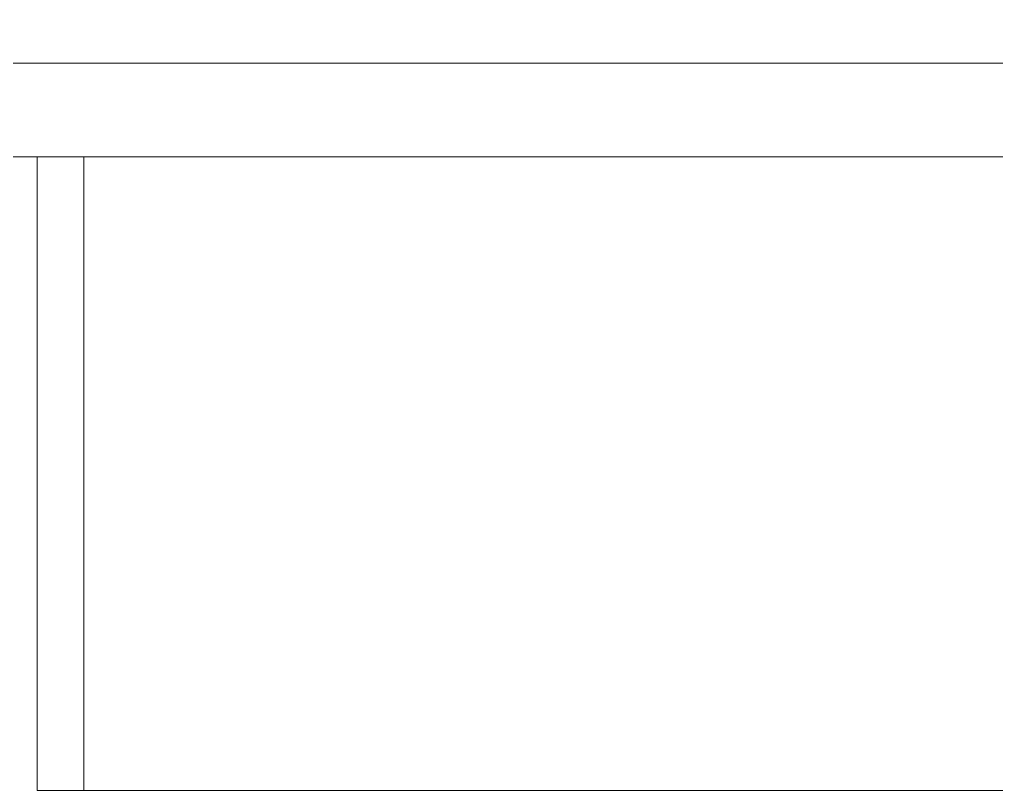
# Model space of a CAD drawing. Header units: millimetres. Extents: x 41 to 1635, y 11 to 1528.
# Drawn here: x 971.371 to 976.085, y 1105.051 to 1108.773 of the extents above; entities that cross this region are included whole.
import ezdxf

# ---------------------------------------------------------------- set-up
doc = ezdxf.new("R2010")
doc.units = ezdxf.units.MM
doc.header["$LTSCALE"] = 8
doc.layers.add('Layer1', color=3, linetype='CONTINUOUS')
doc.layers.add('PDF_Geometry', color=7, linetype='CONTINUOUS')

# ---------------------------------------------------------------- blocks, each defined once
blk = doc.blocks.new('28SS211R')
at = {"layer": 'PDF_Geometry', "lineweight": 9}
for points in [[(0.1766, 0.1846), (0.1766, -90.1741), (45.3843, -90.1741), (45.8942, -90.1741)], [(0.1766, -90.1742), (-0.1633, -90.0609), (-0.3333, -89.721), (45.8941, -89.721)], [(18.8715, -90.1741), (18.8715, -93.2333)], [(19.0981, -90.1741), (19.0981, -93.2333)], [(45.3843, -93.2333), (18.8715, -93.2333)]]:
    blk.add_lwpolyline(points, dxfattribs=at)

msp = doc.modelspace()

# ---------------------------------------------------------------- block references
at = {"layer": 'Layer1'}
msp.add_blockref('28SS211R', (952.5833, 1198.284), dxfattribs=at)

doc.saveas('drawing.dxf')
